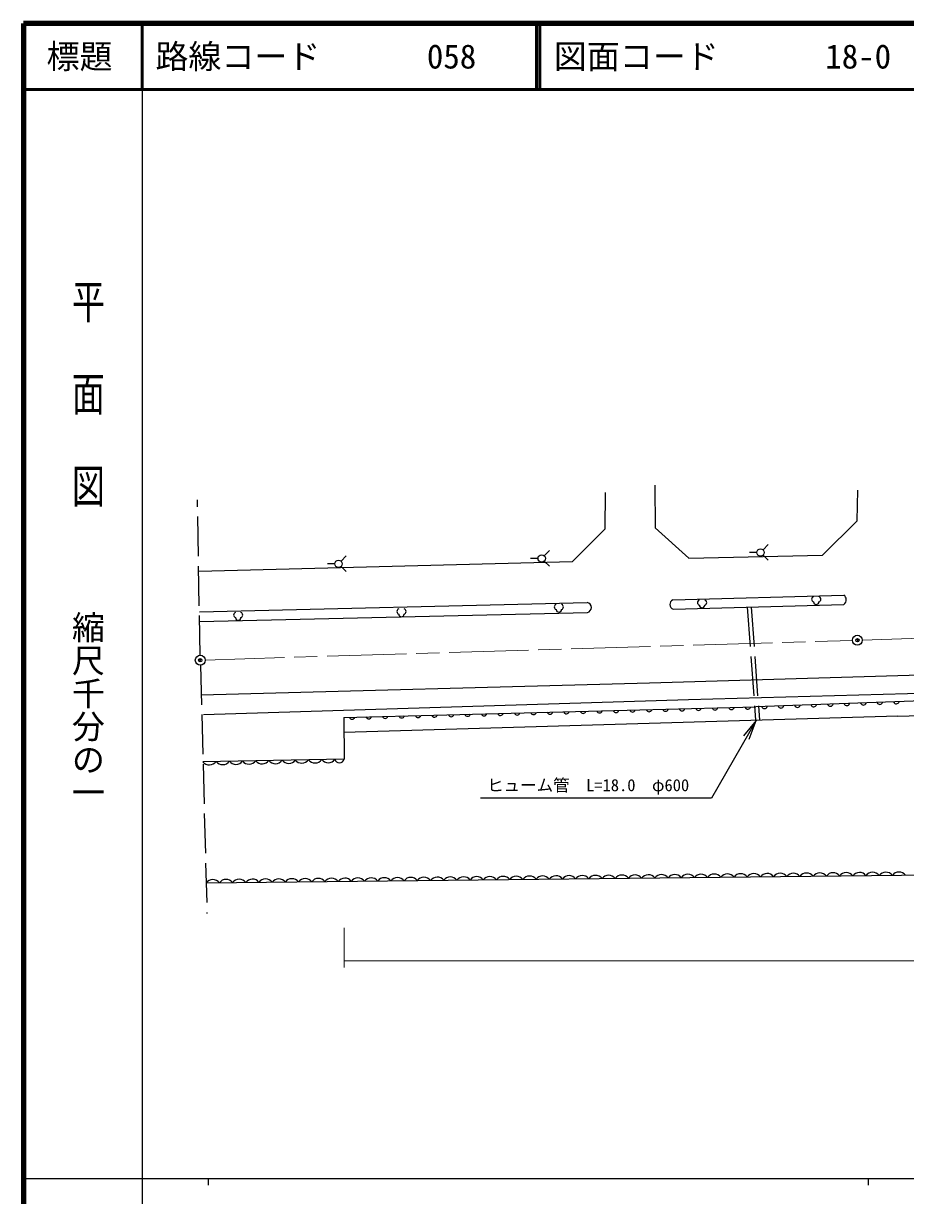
# Model space of a CAD drawing. Units: millimetres, scale not verified. Extents: x 40000 to 680000, y 20000 to 380000.
# Drawn here: x 40000 to 173687, y 202409 to 380000 of the extents above; entities that cross this region are included whole.
import ezdxf
from ezdxf.enums import TextEntityAlignment as Align

# ---------------------------------------------------------------- set-up
doc = ezdxf.new("R2010")
doc.units = ezdxf.units.MM
doc.header["$LTSCALE"] = 1000
doc.header["$PDMODE"] = 32
doc.header["$PDSIZE"] = 500
doc.linetypes.add('CHAIN', pattern=[18.5, 12, -1.5, 3.5, -1.5])
doc.linetypes.add('DASHED', pattern=[7.5, 6, -1.5])
for name, color, linetype, lineweight in [('M-BGD', 7, 'Continuous', 25), ('M-BGD-EXST', 7, 'Continuous', 25), ('M-BMK', 2, 'CHAIN', 13), ('M-BMK-SRVR', 3, 'Continuous', 25), ('M-STR-HTXT', 7, 'Continuous', 13), ('M-TTL', 2, 'Continuous', 140), ('M-TTL-BAND', 7, 'Continuous', 25), ('M-TTL-LINE', 7, 'Continuous', 50)]:
    doc.layers.add(name, color=color, linetype=linetype, lineweight=lineweight)
doc.layers.add('M-OTRS', color=6, linetype='Continuous')
doc.layers.add('M-TTL-TXT', color=7, linetype='Continuous')
doc.styles.add('@ＭＳ ゴシック', font='')
doc.styles.add('ＭＳ ゴシック', font='')
doc.styles.get('@ＭＳ ゴシック').set_extended_font_data('@MS Gothic')
doc.styles.get('ＭＳ ゴシック').set_extended_font_data('MS Gothic')

# ---------------------------------------------------------------- blocks, each defined once
blk = doc.blocks.new('open_arrow')
at = {"color": 0, "linetype": 'Continuous', "lineweight": -2}
blk.add_lwpolyline([(7.5, 1.25), (0, 0), (7.5, -1.25)], dxfattribs=at)

msp = doc.modelspace()

# ---------------------------------------------------------------- linework, layer by layer
at = {"layer": 'M-BGD'}
for p, q in [((135675, 310030), (135728, 303600)), ((166335, 304642), (166458, 309270)), ((128178, 303443), (128204, 308910)), ((161106, 299414), (166335, 304642)), ((123215, 298485), (128178, 303443)), ((135728, 303600), (140856, 298987)), ((66557, 297014), (123215, 298485)), ((140856, 298987), (161106, 299414)), ((138419, 292662), (164314, 293400)), ((66667, 290851), (125458, 292249)), ((138459, 291244), (164355, 291983)), ((66694, 289362), (125493, 290760)), ((134883, 280114), (231992, 282967)), ((140809, 277592), (260830, 280813)), ((66937, 278273), (134883, 280114)), ((67312, 275306), (140809, 277592)), ((181874, 277563), (151017, 276435)), ((172538, 275066), (263233, 277719)), ((88571, 274843), (151017, 276435)), ((88571, 274843), (88589, 268537)), ((172538, 275066), (88578, 272569)), ((88589, 268537), (67206, 268144)), ((67693, 249775), (201869, 251252))]:
    msp.add_line(p, q, dxfattribs=at)
at = {"layer": 'M-BGD', "linetype": 'DASHED'}
for p, q in [((66785, 284277), (66364, 307832)), ((149700, 291565), (150936, 274424)), ((150297, 291582), (151533, 274441)), ((66818, 282777), (67816, 245136))]:
    msp.add_line(p, q, dxfattribs=at)
at = {"layer": 'M-BGD'}
msp.add_lwpolyline([(151065, 274393), (144269, 262622), (109275, 262622)], dxfattribs=at)
for centre, radius, start, end in [((163832, 292677), 869, 306.98043, 56.28684), ((125304, 291500), 764, 284.30274, 78.42076), ((138743, 291962), 771, 114.81509, 248.45234), ((167285, 277169), 439, 200.58683, 343.60237), ((169783, 277261), 439, 200.58683, 343.60237), ((172282, 277352), 439, 200.58683, 343.60237), ((104812, 275396), 439, 199.95233, 342.96788), ((107312, 275460), 439, 199.95233, 342.96788), ((109811, 275524), 439, 199.95233, 342.96788), ((112310, 275588), 439, 199.95233, 342.96788), ((114809, 275651), 439, 199.95233, 342.96788), ((117308, 275715), 439, 199.95233, 342.96788), ((119808, 275779), 439, 199.95233, 342.96788), ((122307, 275842), 439, 199.95233, 342.96788), ((124806, 275906), 439, 199.95233, 342.96788), ((127305, 275970), 439, 199.95233, 342.96788), ((129804, 276033), 439, 199.95233, 342.96788), ((132304, 276097), 439, 199.95233, 342.96788), ((134803, 276161), 439, 199.95233, 342.96788), ((137302, 276225), 439, 199.95233, 342.96788), ((139801, 276288), 439, 199.95233, 342.96788), ((142300, 276352), 439, 199.95233, 342.96788), ((144799, 276416), 439, 199.95233, 342.96788), ((147299, 276479), 439, 199.95233, 342.96788), ((149798, 276543), 439, 199.95233, 342.96788), ((152295, 276621), 439, 200.58683, 343.60237), ((154793, 276712), 439, 200.58683, 343.60237), ((157292, 276804), 439, 200.58683, 343.60237), ((159790, 276895), 439, 200.58683, 343.60237), ((162288, 276986), 439, 200.58683, 343.60237), ((164787, 277078), 439, 200.58683, 343.60237), ((89817, 275014), 439, 199.95233, 342.96788), ((92317, 275078), 439, 199.95233, 342.96788), ((94816, 275142), 439, 199.95233, 342.96788), ((97315, 275205), 439, 199.95233, 342.96788), ((99814, 275269), 439, 199.95233, 342.96788), ((102313, 275333), 439, 199.95233, 342.96788), ((68192, 268912), 1250, 217.92315, 324.18336), ((70192, 268949), 1250, 217.92315, 324.18336), ((72191, 268986), 1250, 217.92315, 324.18336), ((74191, 269022), 1250, 217.92315, 324.18336), ((76191, 269059), 1250, 217.92315, 324.18336), ((78190, 269096), 1250, 217.92315, 324.18336), ((80190, 269133), 1250, 217.92315, 324.18336), ((82190, 269170), 1250, 217.92315, 324.18336), ((84189, 269206), 1250, 217.92315, 324.18336), ((86189, 269243), 1250, 217.92315, 324.18336), ((87893, 268689), 713, 194.39368, 347.7128), ((80700, 249168), 1250, 37.50083, 143.76104), ((82700, 249190), 1250, 37.50083, 143.76104), ((84700, 249212), 1250, 37.50083, 143.76104), ((86700, 249234), 1250, 37.50083, 143.76104), ((88700, 249256), 1250, 37.50083, 143.76104), ((90700, 249278), 1250, 37.50083, 143.76104), ((92700, 249300), 1250, 37.50083, 143.76104), ((94700, 249322), 1250, 37.50083, 143.76104), ((96699, 249344), 1250, 37.50083, 143.76104), ((98699, 249366), 1250, 37.50083, 143.76104), ((100699, 249388), 1250, 37.50083, 143.76104), ((102699, 249410), 1250, 37.50083, 143.76104), ((104699, 249432), 1250, 37.50083, 143.76104), ((106699, 249454), 1250, 37.50083, 143.76104), ((108699, 249476), 1250, 37.50083, 143.76104), ((110699, 249498), 1250, 37.50083, 143.76104), ((112698, 249520), 1250, 37.50083, 143.76104), ((114698, 249542), 1250, 37.50083, 143.76104), ((116698, 249564), 1250, 37.50083, 143.76104), ((118698, 249586), 1250, 37.50083, 143.76104), ((120698, 249608), 1250, 37.50083, 143.76104), ((122698, 249631), 1250, 37.50083, 143.76104), ((124698, 249653), 1250, 37.50083, 143.76104), ((126698, 249675), 1250, 37.50083, 143.76104), ((128697, 249697), 1250, 37.50083, 143.76104), ((130697, 249719), 1250, 37.50083, 143.76104), ((132697, 249741), 1250, 37.50083, 143.76104), ((134697, 249763), 1250, 37.50083, 143.76104), ((136697, 249785), 1250, 37.50083, 143.76104), ((138697, 249807), 1250, 37.50083, 143.76104), ((140697, 249829), 1250, 37.50083, 143.76104), ((142697, 249851), 1250, 37.50083, 143.76104), ((144696, 249873), 1250, 37.50083, 143.76104), ((146696, 249895), 1250, 37.50083, 143.76104), ((148696, 249917), 1250, 37.50083, 143.76104), ((150696, 249939), 1250, 37.50083, 143.76104), ((152696, 249961), 1250, 37.50083, 143.76104), ((154696, 249983), 1250, 37.50083, 143.76104), ((156696, 250005), 1250, 37.50083, 143.76104), ((158696, 250027), 1250, 37.50083, 143.76104), ((160696, 250049), 1250, 37.50083, 143.76104), ((162695, 250071), 1250, 37.50083, 143.76104), ((164695, 250093), 1250, 37.50083, 143.76104), ((166695, 250115), 1250, 37.50083, 143.76104), ((168695, 250137), 1250, 37.50083, 143.76104), ((170695, 250159), 1250, 37.50083, 143.76104), ((172695, 250181), 1250, 37.50083, 143.76104), ((68701, 249036), 1250, 37.50083, 143.76104), ((70701, 249058), 1250, 37.50083, 143.76104), ((72701, 249080), 1250, 37.50083, 143.76104), ((74701, 249102), 1250, 37.50083, 143.76104), ((76701, 249124), 1250, 37.50083, 143.76104), ((78701, 249146), 1250, 37.50083, 143.76104)]:
    msp.add_arc(centre, radius, start, end, dxfattribs=at)
at = {"layer": 'M-BGD-EXST'}
for p, q in [((118940, 299340), (119732, 300132)), ((152097, 300246), (152889, 301038)), ((88139, 298525), (88930, 299316)), ((117985, 298944), (116865, 298944)), ((118940, 298549), (119732, 297757)), ((151142, 299850), (150022, 299850)), ((152097, 299454), (152889, 298663)), ((87183, 298129), (86064, 298129)), ((88139, 297733), (88930, 296942))]:
    msp.add_line(p, q, dxfattribs=at)
for centre in [(151701, 299850), (87743, 298129), (118544, 298944)]:
    msp.add_circle(centre, 560, dxfattribs=at)
for centre, start, end in [((159870, 292758), 109.56481, 250.43519), ((160425, 292758), 289.56481, 70.43519), ((97014, 290903), 109.56481, 250.43519), ((97569, 290903), 289.56481, 70.43519), ((120863, 291594), 109.56481, 250.43519), ((121418, 291594), 289.56481, 70.43519), ((142574, 292256), 109.56481, 250.43519), ((142851, 291886), 183.27315, 356.72685), ((143129, 292256), 289.56481, 70.43519), ((160147, 292387), 183.27315, 356.72685), ((72269, 290370), 109.56481, 250.43519), ((72547, 290000), 183.27315, 356.72685), ((72825, 290370), 289.56481, 70.43519), ((97292, 290532), 183.27315, 356.72685), ((121141, 291223), 183.27315, 356.72685)]:
    msp.add_arc(centre, 419, start, end, dxfattribs=at)
at = {"layer": 'M-BMK'}
for p, q in [((167132, 286572), (265724, 289564)), ((67548, 283550), (165632, 286526))]:
    msp.add_line(p, q, dxfattribs=at)
at = {"layer": 'M-BMK-SRVR'}
for centre in [(166382, 286549), (66798, 283527)]:
    msp.add_circle(centre, 750, dxfattribs=at)
at = {"layer": 'M-OTRS'}
for p in [(166382, 286549), (66798, 283527)]:
    msp.add_point(p, dxfattribs=at)
at = {"layer": 'M-STR-HTXT'}
for p, q in [((88589, 242949), (88589, 236949)), ((88589, 237949), (328147, 237949))]:
    msp.add_line(p, q, dxfattribs=at)
at = {"layer": 'M-TTL'}
for p, q in [((40000, 380000), (40000, 20000)), ((680000, 380000), (40000, 380000))]:
    msp.add_line(p, q, dxfattribs=at)
at = {"layer": 'M-TTL-BAND'}
for p, q in [((58000, 370000), (58000, 20000)), ((40000, 205000), (579000, 205000)), ((68000, 205000), (68000, 204000)), ((168000, 205000), (168000, 204000))]:
    msp.add_line(p, q, dxfattribs=at)
at = {"layer": 'M-TTL-LINE'}
for p, q in [((58000, 380000), (58000, 370000)), ((117750, 380000), (117750, 370000)), ((118250, 380000), (118250, 370000)), ((40000, 370000), (680000, 370000))]:
    msp.add_line(p, q, dxfattribs=at)

# ---------------------------------------------------------------- block references
at = {"layer": 'M-BGD', "xscale": 400, "yscale": 400, "rotation": 240}
msp.add_blockref('open_arrow', (151065, 274393), dxfattribs=at)

# ---------------------------------------------------------------- texts
at = {"layer": 'M-BGD', "style": 'ＭＳ ゴシック'}
msp.add_text('ヒューム管\u3000L=18.0\u3000φ600', height=1833, dxfattribs=at).set_placement((110275, 263122), align=Align.BOTTOM_LEFT)
at = {"layer": 'M-TTL-BAND', "style": '@ＭＳ ゴシック', "width": 1.4}
msp.add_text('平  面  図', height=3666, rotation=270, dxfattribs=at).set_placement((49777, 306475), align=Align.MIDDLE_RIGHT)
at = {"layer": 'M-TTL-BAND', "style": '@ＭＳ ゴシック'}
msp.add_text('縮尺千分の一', height=3666, rotation=270, dxfattribs=at).set_placement((49777, 261030), align=Align.MIDDLE_RIGHT)
at = {"layer": 'M-TTL-TXT', "style": 'ＭＳ ゴシック'}
msp.add_text('標題', height=3666, dxfattribs=at).set_placement((48500, 375000), align=Align.MIDDLE_CENTER)
for s, p in [('路線コード', (60000, 375000)), ('058', (101142, 375000)), ('図面コード', (120380, 375000)), ('18-0', (161521, 375000))]:
    msp.add_text(s, height=3666, dxfattribs=at).set_placement(p, align=Align.MIDDLE_LEFT)

doc.saveas('drawing.dxf')
